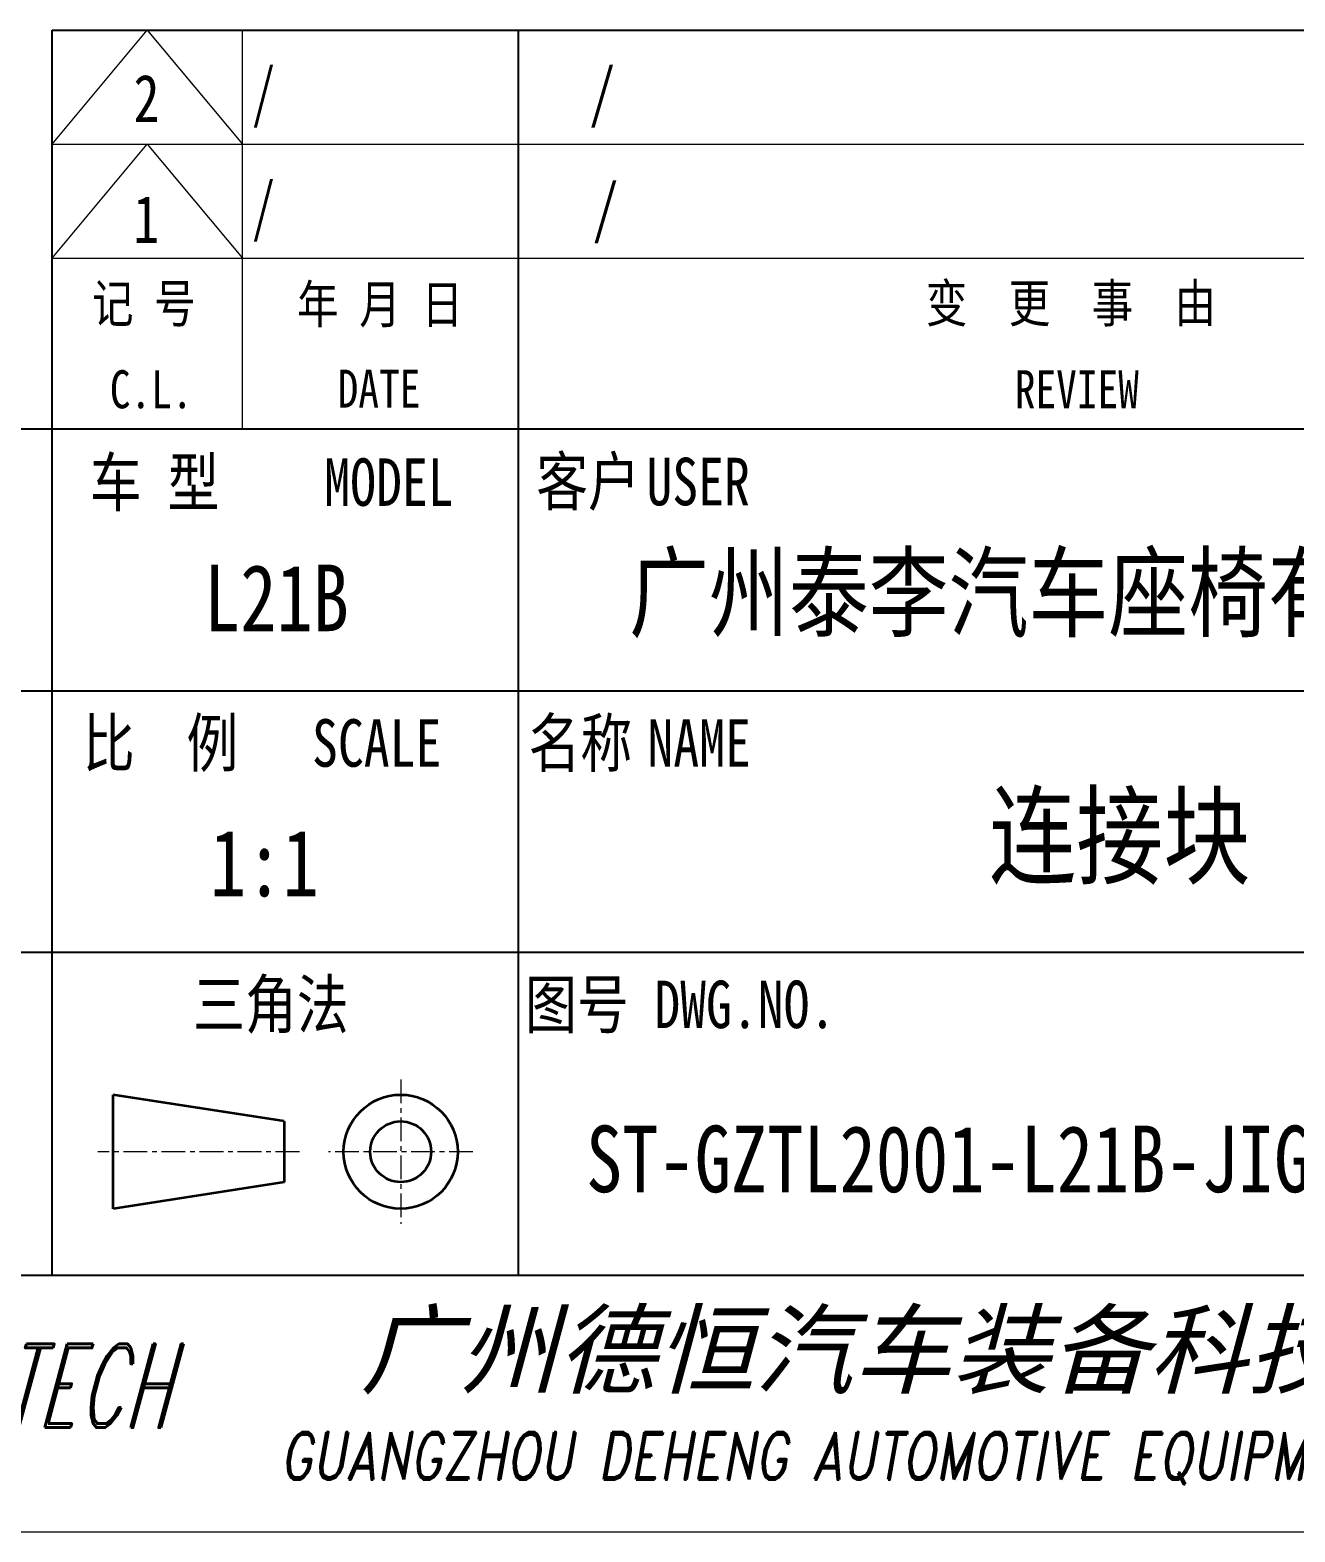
# Model space of a CAD drawing. Header units: millimetres. Extents: x 1333 to 359964, y -52803 to -5704.
# Drawn here: x 163155.2 to 163221.7, y -34570.4 to -34491.4 of the extents above; entities that cross this region are included whole.
import ezdxf
from ezdxf.enums import TextEntityAlignment as Align

# ---------------------------------------------------------------- set-up
doc = ezdxf.new("R2010")
doc.units = ezdxf.units.MM
doc.header["$LTSCALE"] = 0.5
doc.linetypes.add('AM_ISO08W050x2', pattern=[9, 6, -0.75, 1.5, -0.75])
doc.linetypes.add('CENTER', pattern=[2, 1.25, -0.25, 0.25, -0.25])
for name, color, linetype, lineweight in [('中心线', 2, 'AM_ISO08W050x2', 18), ('图框', 7, 'Continuous', 18), ('标注线', 3, 'Continuous', 18)]:
    doc.layers.add(name, color=color, linetype=linetype, lineweight=lineweight)
for name, color, linetype in [('图\\M+19E79\\M+195B6\\M+18E9A', 7, 'Continuous'), ('图号', 7, 'Continuous'), ('图名', 7, 'Continuous'), ('车型', 7, 'Continuous')]:
    doc.layers.add(name, color=color, linetype=linetype)
doc.layers.add('打印-禁用', color=7, linetype='Continuous', lineweight=15, plot=False)
doc.styles.add('STYLE1', font='')
doc.styles.add('国标', font='simfang.ttf', dxfattribs={"width": 0.8})
doc.styles.add('标题\\M+18E9A', font='romand.shx', dxfattribs={"oblique": 10, "bigfont": 'bigfont.shx'})
doc.styles.get('STYLE1').set_extended_font_data('SimSun')

# ---------------------------------------------------------------- blocks, each defined once
blk = doc.blocks.new('GZDEH零件A4图框V01版')
at = {"layer": '中心线', "color": 1, "linetype": 'CENTER', "lineweight": 5, "ltscale": 2}
for p, q in [((108.328, 23.8), (108.328, 16.2)), ((103, 20), (92.4, 20)), ((112.128, 20), (104.528, 20))]:
    blk.add_line(p, q, dxfattribs=at)
at = {"layer": '图\\M+19E79\\M+195B6\\M+18E9A', "linetype": 'Continuous'}
for p, q in [((90, 79), (205, 79)), ((90, 13.5), (90, 79)), ((25, 13.5), (205, 13.5))]:
    blk.add_line(p, q, dxfattribs=at)
at = {"layer": '图\\M+19E79\\M+195B6\\M+18E9A', "color": 9}
for p, q in [((114.5, 79), (114.5, 13.5)), ((205, 58), (25, 58)), ((114.5, 58), (114.5, 13.5)), ((25, 44.25), (205, 44.25)), ((25, 30.5), (205, 30.5))]:
    blk.add_line(p, q, dxfattribs=at)
at = {"layer": '图框', "color": 9}
for p, q in [((90, 73), (95, 79)), ((95, 79), (100, 73)), ((100, 58), (100, 79)), ((90, 73), (205, 73)), ((90, 67), (95, 73)), ((95, 73), (100, 67)), ((90, 67), (205, 67))]:
    blk.add_line(p, q, dxfattribs=at)
at = {"layer": '图框', "color": 2, "linetype": 'ByBlock', "lineweight": 35}
for p, q in [((102.2, 21.6), (93.2, 22.999)), ((93.2, 17.001), (93.2, 22.999)), ((102.2, 21.6), (102.2, 18.4)), ((102.2, 18.4), (93.2, 17.001))]:
    blk.add_line(p, q, dxfattribs=at)
for radius in [3, 1.6]:
    blk.add_circle((108.328, 20), radius, dxfattribs=at)
at = {"layer": '打印-禁用', "linetype": 'Continuous'}
blk.add_line((0, 0), (210, 0), dxfattribs=at)
at = {"layer": '图\\M+19E79\\M+195B6\\M+18E9A', "color": 9, "style": '国标', "width": 0.8}
for s, p in [('客户', (118.186, 54.001)), ('USER', (123.974, 54.001))]:
    blk.add_text(s, height=2.5, dxfattribs=at).set_placement(p, align=Align.CENTER)
for s, p in [('车 型', (95.381, 55.265)), ('MODEL', (107.712, 55.222))]:
    blk.add_text(s, height=2.5, dxfattribs=at).set_placement(p, align=Align.MIDDLE)
for s, p in [('比  例\u3000', (91.61, 40.251)), ('SCALE', (103.665, 40.251)), ('名称\u3000', (115.053, 40.251)), ('NAME', (121.309, 40.251)), ('三角法', (97.407, 26.501)), ('图号', (114.869, 26.501)), ('DWG.NO.', (121.669, 26.501))]:
    blk.add_text(s, height=2.5, dxfattribs=at).set_placement(p)
at = {"layer": '图\\M+19E79\\M+195B6\\M+18E9A', "color": 7, "lineweight": -3, "style": 'STYLE1', "oblique": 15}
blk.add_text('广州德恒汽车装备科技有限公司', height=3.8, dxfattribs=at).set_placement((106.211, 7.684))
at = {"layer": '图\\M+19E79\\M+195B6\\M+18E9A', "color": 7, "style": '标题\\M+18E9A'}
for s, height, oblique, width, p in [('DEH-TECH', 4.4, 15, 0.6, (86.78, 7.692)), ('GUANGZHOU DEHENG AUTOMOTIVE EQUIPMENT TECHNOLOGY CO.,LTD ', 2.5, 10, 0.75, (146.18, 3.623))]:
    blk.add_text(s, height=height, dxfattribs=dict(at, oblique=oblique, width=width)).set_placement(p, align=Align.MIDDLE)
at = {"layer": '图框', "color": 9, "style": '国标', "width": 0.8}
for s, p in [('记 号', (94.817, 63.618)), ('年 月 日', (107.245, 63.575)), ('变  更  事  由', (143.583, 63.632)), ('C.L.', (95.203, 59.105)), ('DATE', (107.188, 59.139)), ('REVIEW', (143.893, 59.108))]:
    blk.add_text(s, height=2, dxfattribs=at).set_placement(p, align=Align.CENTER)
blk = doc.blocks.new('DEH A4')
at = {"layer": '图框'}
blk.add_blockref('GZDEH零件A4图框V01版', (0, 0), dxfattribs=at)

msp = doc.modelspace()

# ---------------------------------------------------------------- linework, layer by layer
at = {"layer": '标注线'}
msp.add_line((160574.502, -34570.402), (179981.94, -34570.402), dxfattribs=at)

# ---------------------------------------------------------------- block references
at = {"layer": '图框'}
msp.add_blockref('DEH A4', (163066.382, -34570.402), dxfattribs=at)

# ---------------------------------------------------------------- texts
at = {"layer": '图\\M+19E79\\M+195B6\\M+18E9A', "color": 3, "style": '国标'}
for s, height, width, p in [('/', 2.5, 0.705904, (163166.892, -34495.93)), ('/', 2.5, 0.8, (163184.627, -34495.93)), ('2', 2.5, 0.8, (163160.66, -34496.246)), ('/', 2.5, 0.705904, (163166.892, -34501.93)), ('/', 2.5, 0.8, (163184.799, -34502.015)), ('1', 2.5, 0.8, (163160.649, -34502.606)), ('广州泰李汽车座椅有限公司', 3.85, 0.8, (163186.727, -34522.921)), ('1:1', 3.5, 0.8, (163164.683, -34536.969))]:
    msp.add_text(s, height=height, dxfattribs=dict(at, width=width)).set_placement(p)
at = {"layer": '图号', "color": 3, "style": '国标', "width": 0.8}
msp.add_text('ST-GZTL2001-L21B-JIG20-P09-04', height=3.5, dxfattribs=at).set_placement((163184.462, -34552.529))
at = {"layer": '图名', "color": 3, "style": '国标', "width": 0.8}
msp.add_text('连接块', height=4.2, dxfattribs=at).set_placement((163212.534, -34535.888), align=Align.CENTER)
at = {"layer": '车型', "color": 3, "style": '国标', "width": 0.8}
msp.add_text('L21B', height=3.5, dxfattribs=at).set_placement((163168.177, -34523.021), align=Align.CENTER)

doc.saveas('drawing.dxf')
